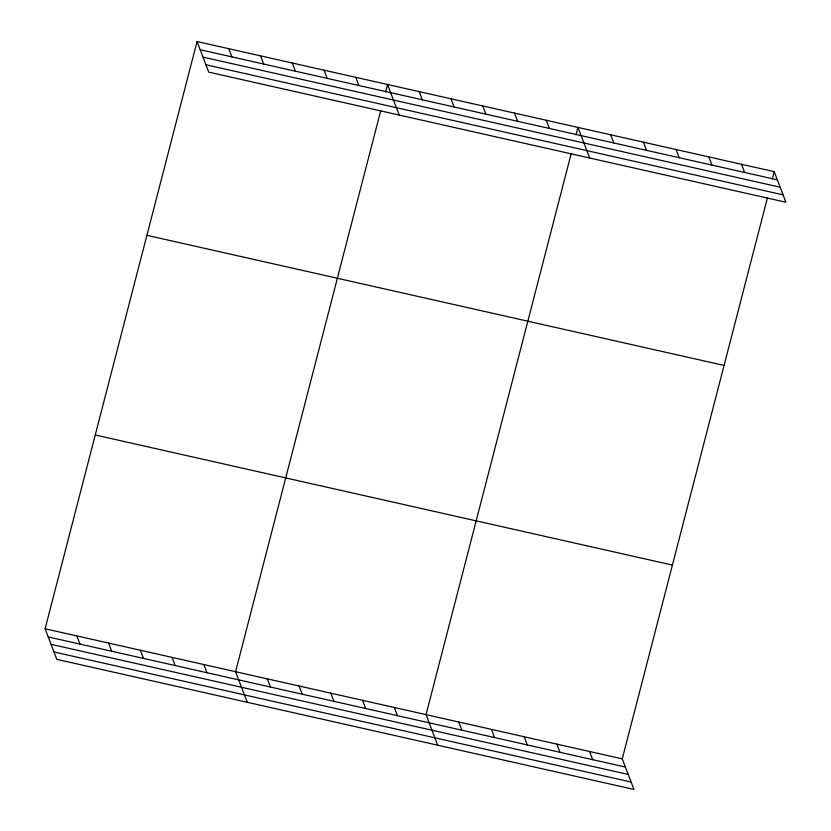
<?xml version="1.0" encoding="UTF-8"?>
<svg xmlns="http://www.w3.org/2000/svg" width="831" height="831" viewBox="0 0 831 831"><rect width="100%" height="100%" fill="white"/><g stroke="black" fill="none" stroke-linecap="round" stroke-linejoin="round"><path stroke-width="1.25" d="M767.46 197.736L622.263 758.869L633.949 789.45L56.788 659.347L45.103 628.766L197.051 41.55L774.212 171.653L785.897 202.234L208.737 72.131L197.051 41.55M380.764 110.565L235.568 671.697L247.243 702.278M385.584 91.94L387.516 84.482L399.192 115.073M571.229 153.506L426.033 714.629L437.708 745.22M576.049 134.871L577.981 127.413L589.657 158.004M772.29 179.101L774.212 171.653M200.178 49.735L777.338 179.839M203.003 57.121L780.164 187.224M205.911 64.745L783.072 194.849M146.91 235.329L724.071 365.432M95.253 434.987L672.414 565.09M45.103 628.766L622.263 758.869M48.229 636.941L625.39 767.044M51.055 644.337L628.215 774.44M53.963 651.951L631.124 782.054M741.512 164.278L744.628 172.464M708.801 156.903L711.928 165.089M676.102 149.538L679.218 157.713M643.391 142.163L646.518 150.349M610.681 134.788L613.808 142.974M546.237 120.266L549.364 128.441M514.493 113.109L517.62 121.284M482.749 105.953L485.875 114.127M451.004 98.796L454.131 106.981M419.26 91.639L422.387 99.824M355.772 77.325L358.899 85.51M589.563 751.494L592.69 759.669M324.028 70.168L327.154 78.353M556.853 744.119L559.98 752.304M292.283 63.021L295.41 71.196M524.153 736.744L527.27 744.929M260.539 55.864L263.666 64.039M491.443 729.379L494.57 737.554M228.795 48.707L231.922 56.882M458.743 722.004L461.859 730.179M394.289 707.472L397.415 715.657M362.545 700.315L365.671 708.5M330.8 693.168L333.927 701.343M299.056 686.011L302.183 694.186M267.312 678.854L270.439 687.029M203.824 664.54L206.95 672.726M172.079 657.383L175.206 665.569M140.335 650.226L143.462 658.412M108.591 643.069L111.718 651.255M76.847 635.923L79.973 644.098"/></g></svg>
